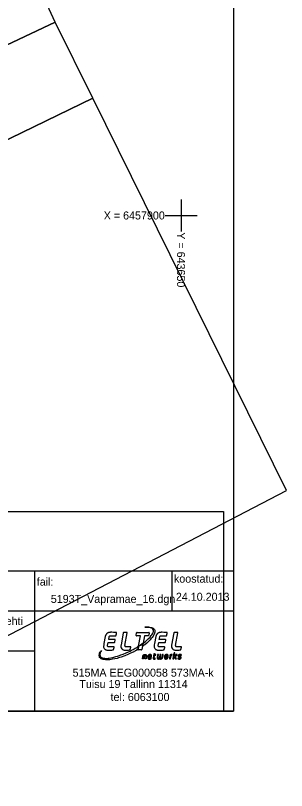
# Model space of a CAD drawing. Extents: x 643344 to 643663, y 6457684 to 6457982.
# Drawn here: x 643629.3 to 643663.2, y 6457828.2 to 6457925 of the extents above; entities that cross this region are included whole.
import ezdxf

# ---------------------------------------------------------------- set-up
doc = ezdxf.new("R2010")
doc.units = 0
for name, color, linetype in [('PIIR', 7, 'Continuous'), ('VORK', 7, 'Continuous'), ('VORMISTUS', 7, 'Continuous')]:
    doc.layers.add(name, color=color, linetype=linetype)

msp = doc.modelspace()

# ---------------------------------------------------------------- linework, layer by layer
at = {"layer": 'PIIR'}
for points in [[(643634.28, 6457924.15), (643619.88, 6457955.38), (643583.46, 6457937.22), (643597.74, 6457906.86)], [(643638.99, 6457914.63), (643586.1, 6457888.95), (643608.36, 6457837.13), (643663.16, 6457865.63)]]:
    msp.add_lwpolyline(points, close=True, dxfattribs=at)
msp.add_lwpolyline([(643459.07, 6457828.18), (643522.77, 6457857.92), (643560.38, 6457876.69), (643586.1, 6457888.95), (643638.99, 6457914.63), (643634.28, 6457924.15), (643597.74, 6457906.86), (643564.26, 6457890.23), (643534.23, 6457875.64), (643503.48, 6457861.07)], dxfattribs=at)
at = {"layer": 'VORK'}
for p, q in [((643650, 6457902), (643650, 6457898)), ((643648, 6457900), (643652, 6457900))]:
    msp.add_line(p, q, dxfattribs=at)
at = {"layer": 'VORMISTUS'}
for p, q in [((643564.349, 6457855.608), (643656.54, 6457855.608)), ((643631.699, 6457855.605), (643631.701, 6457838.114)), ((643648.835, 6457855.607), (643648.834, 6457850.603)), ((643656.54, 6457855.608), (643656.546, 6457838.108)), ((643564.349, 6457850.612), (643656.54, 6457850.603)), ((643640.972, 6457847.043), (643641.023, 6457847.357)), ((643641.24, 6457847.513), (643641.859, 6457847.513)), ((643642.778, 6457847.854), (643642.507, 6457846.314)), ((643643.228, 6457847.911), (643642.847, 6457847.911)), ((643642.998, 6457846.274), (643643.278, 6457847.853)), ((643644.389, 6457847.55), (643644.442, 6457847.853)), ((643644.921, 6457847.503), (643644.429, 6457847.503)), ((643644.511, 6457847.911), (643645.981, 6457847.911)), ((643644.694, 6457846.196), (643644.921, 6457847.503)), ((643645.421, 6457847.503), (643645.261, 6457846.583)), ((643645.906, 6457847.503), (643645.421, 6457847.503)), ((643646.021, 6457847.865), (643645.976, 6457847.563)), ((643647.287, 6457847.043), (643647.337, 6457847.357)), ((643647.555, 6457847.513), (643648.173, 6457847.513)), ((643649.099, 6457847.854), (643648.828, 6457846.314)), ((643649.55, 6457847.911), (643649.168, 6457847.911)), ((643649.32, 6457846.274), (643649.599, 6457847.853)), ((643640.834, 6457846.276), (643640.896, 6457846.648)), ((643640.896, 6457846.648), (643641.669, 6457846.648)), ((643641.727, 6457847.043), (643640.972, 6457847.043)), ((643641.728, 6457846.698), (643641.776, 6457846.984)), ((643645.261, 6457846.583), (643645.124, 6457845.788)), ((643647.149, 6457846.276), (643647.211, 6457846.648)), ((643647.211, 6457846.648), (643647.984, 6457846.648)), ((643648.042, 6457847.043), (643647.287, 6457847.043)), ((643648.043, 6457846.698), (643648.091, 6457846.984)), ((643564.352, 6457845.607), (643631.7, 6457845.607)), ((643641.59, 6457846.133), (643640.924, 6457846.133)), ((643641.591, 6457845.794), (643641.642, 6457846.053)), ((643642.507, 6457846.314), (643642.497, 6457846.237)), ((643643.678, 6457846.133), (643643.117, 6457846.133)), ((643643.646, 6457845.756), (643643.669, 6457845.798)), ((643643.669, 6457845.798), (643643.717, 6457846.086)), ((643644.622, 6457845.777), (643644.694, 6457846.196)), ((643645.054, 6457845.73), (643644.661, 6457845.73)), ((643647.905, 6457846.133), (643647.239, 6457846.133)), ((643647.906, 6457845.794), (643647.957, 6457846.053)), ((643648.828, 6457846.314), (643648.819, 6457846.237)), ((643649.999, 6457846.133), (643649.439, 6457846.133)), ((643649.967, 6457845.756), (643649.99, 6457845.798)), ((643649.99, 6457845.798), (643650.039, 6457846.086)), ((643564.354, 6457838.108), (643656.54, 6457838.108))]:
    msp.add_line(p, q, dxfattribs=at)
for points in [[(643564.046, 6457838.108), (643564.046, 6457981.608), (643656.546, 6457981.608), (643656.546, 6457838.108)], [(643655.302, 6457838.108), (643564.354, 6457838.108), (643564.354, 6457863.017), (643655.302, 6457863.017)], [(643645.261, 6457846.583), (643645.562, 6457846.809), (643645.905, 6457847.109), (643646.133, 6457847.337), (643646.291, 6457847.528), (643646.372, 6457847.64), (643646.439, 6457847.749), (643646.494, 6457847.858), (643646.525, 6457847.938), (643646.544, 6457848.007), (643646.555, 6457848.063), (643646.557, 6457848.148), (643646.547, 6457848.22), (643646.493, 6457848.329), (643646.447, 6457848.374), (643646.378, 6457848.43), (643646.284, 6457848.48), (643646.196, 6457848.514), (643646.11, 6457848.539), (643646.035, 6457848.554), (643645.966, 6457848.561), (643645.806, 6457848.576), (643645.67, 6457848.579), (643645.5, 6457848.571), (643645.673, 6457848.587), (643645.973, 6457848.587), (643646.07, 6457848.581), (643646.258, 6457848.549), (643646.339, 6457848.526), (643646.412, 6457848.5), (643646.471, 6457848.473), (643646.516, 6457848.449), (643646.597, 6457848.386), (643646.674, 6457848.296), (643646.716, 6457848.2), (643646.737, 6457848.095), (643646.737, 6457847.996), (643646.732, 6457847.947), (643646.705, 6457847.829), (643646.62, 6457847.629), (643646.53, 6457847.471), (643646.402, 6457847.286), (643646.242, 6457847.103), (643646.163, 6457847.009), (643645.958, 6457846.802), (643645.718, 6457846.592), (643645.474, 6457846.393), (643645.193, 6457846.19)], [(643640.056, 6457845.682), (643639.976, 6457845.537), (643639.945, 6457845.465), (643639.913, 6457845.376), (643639.891, 6457845.304), (643639.881, 6457845.216), (643639.88, 6457845.115), (643639.889, 6457845.037), (643639.913, 6457844.969), (643639.956, 6457844.889), (643640.014, 6457844.826), (643640.032, 6457844.813), (643640.074, 6457844.786), (643640.133, 6457844.758), (643640.202, 6457844.731), (643640.278, 6457844.713), (643640.334, 6457844.704), (643640.36, 6457844.7), (643640.451, 6457844.69), (643640.5, 6457844.686), (643640.754, 6457844.686), (643640.902, 6457844.699), (643641.05, 6457844.716), (643641.218, 6457844.744), (643641.499, 6457844.804), (643641.86, 6457844.898), (643642.084, 6457844.967), (643642.325, 6457845.048), (643642.491, 6457845.107), (643642.659, 6457845.17), (643642.791, 6457845.22), (643643.158, 6457845.378), (643643.45, 6457845.512), (643643.633, 6457845.601), (643643.782, 6457845.676), (643643.843, 6457845.705), (643643.901, 6457845.737), (643644.015, 6457845.796), (643644.164, 6457845.882), (643644.287, 6457845.95), (643644.386, 6457846.005), (643644.504, 6457846.077), (643644.612, 6457846.145), (643644.694, 6457846.196), (643644.629, 6457845.817), (643644.311, 6457845.633), (643644.014, 6457845.474), (643643.71, 6457845.324), (643643.37, 6457845.169), (643642.97, 6457845.003), (643642.542, 6457844.851), (643642.192, 6457844.743), (643642.008, 6457844.687), (643641.742, 6457844.625), (643641.446, 6457844.565), (643641.12, 6457844.52), (643640.857, 6457844.499), (643640.569, 6457844.499), (643640.368, 6457844.525), (643640.298, 6457844.538), (643640.189, 6457844.566), (643640.14, 6457844.589), (643640.04, 6457844.628), (643639.953, 6457844.688), (643639.892, 6457844.748), (643639.841, 6457844.811), (643639.803, 6457844.896), (643639.787, 6457844.993), (643639.786, 6457845.093), (643639.808, 6457845.205), (643639.844, 6457845.316), (643639.899, 6457845.437), (643639.951, 6457845.53), (643640.02, 6457845.634)], [(643645.614, 6457844.607), (643645.502, 6457844.607), (643645.562, 6457844.975), (643645.562, 6457845.015), (643645.558, 6457845.028), (643645.549, 6457845.042), (643645.544, 6457845.046), (643645.539, 6457845.051), (643645.527, 6457845.059), (643645.495, 6457845.064), (643645.444, 6457845.064), (643645.408, 6457845.061), (643645.385, 6457845.042), (643645.372, 6457845.015), (643645.368, 6457844.993), (643645.304, 6457844.63), (643645.3, 6457844.62), (643645.296, 6457844.616), (643645.287, 6457844.607), (643645.178, 6457844.607), (643645.232, 6457844.965), (643645.246, 6457845.02), (643645.26, 6457845.06), (643645.273, 6457845.079), (643645.301, 6457845.114), (643645.341, 6457845.142), (643645.368, 6457845.155), (643645.414, 6457845.164), (643645.467, 6457845.169), (643645.514, 6457845.169), (643645.554, 6457845.164), (643645.587, 6457845.156), (643645.605, 6457845.147), (643645.627, 6457845.133), (643645.645, 6457845.114), (643645.672, 6457845.083), (643645.686, 6457845.042), (643645.685, 6457844.969), (643645.631, 6457844.63), (643645.627, 6457844.62), (643645.623, 6457844.615), (643645.618, 6457844.611)], [(643645.979, 6457844.842), (643646.313, 6457844.842), (643646.317, 6457844.847), (643646.322, 6457844.856), (643646.326, 6457844.865), (643646.33, 6457844.893), (643646.334, 6457844.925), (643646.334, 6457844.993), (643646.33, 6457845.019), (643646.325, 6457845.042), (643646.321, 6457845.056), (643646.316, 6457845.065), (643646.312, 6457845.074), (643646.307, 6457845.083), (643646.298, 6457845.097), (643646.289, 6457845.106), (643646.28, 6457845.115), (643646.267, 6457845.128), (643646.253, 6457845.137), (643646.235, 6457845.147), (643646.212, 6457845.156), (643646.185, 6457845.165), (643646.089, 6457845.164), (643646.038, 6457845.156), (643646.011, 6457845.142), (643645.984, 6457845.129), (643645.97, 6457845.12), (643645.957, 6457845.11), (643645.929, 6457845.08), (643645.907, 6457845.047), (643645.893, 6457845.02), (643645.88, 6457844.988), (643645.871, 6457844.957), (643645.862, 6457844.916), (643645.858, 6457844.888), (643645.854, 6457844.857), (643645.849, 6457844.806), (643645.849, 6457844.783), (643645.853, 6457844.743), (643645.867, 6457844.702), (643645.885, 6457844.666), (643645.898, 6457844.652), (643645.911, 6457844.639), (643645.929, 6457844.629), (643645.948, 6457844.62), (643645.966, 6457844.611), (643645.998, 6457844.602), (643646.021, 6457844.598), (643646.144, 6457844.598), (643646.208, 6457844.607), (643646.235, 6457844.612), (643646.245, 6457844.615), (643646.254, 6457844.62), (643646.259, 6457844.625), (643646.263, 6457844.634), (643646.267, 6457844.648), (643646.271, 6457844.68), (643646.271, 6457844.713), (643646.165, 6457844.709), (643646.028, 6457844.709), (643646.002, 6457844.725), (643645.992, 6457844.736), (643645.98, 6457844.757), (643645.976, 6457844.772), (643645.973, 6457844.792), (643645.973, 6457844.811)], [(643646.206, 6457844.93), (643645.996, 6457844.93), (643645.996, 6457844.945), (643646.01, 6457844.982), (643646.032, 6457845.022), (643646.051, 6457845.036), (643646.069, 6457845.05), (643646.096, 6457845.054), (643646.159, 6457845.055), (643646.169, 6457845.049), (643646.183, 6457845.04), (643646.192, 6457845.031), (643646.196, 6457845.022), (643646.205, 6457845.004), (643646.21, 6457844.981), (643646.21, 6457844.936)], [(643646.771, 6457844.698), (643646.65, 6457844.698), (643646.639, 6457844.71), (643646.634, 6457844.724), (643646.694, 6457845.069), (643646.846, 6457845.069), (643646.852, 6457845.073), (643646.857, 6457845.078), (643646.86, 6457845.091), (643646.865, 6457845.118), (643646.865, 6457845.15), (643646.861, 6457845.155), (643646.852, 6457845.16), (643646.715, 6457845.16), (643646.728, 6457845.237), (643646.729, 6457845.269), (643646.725, 6457845.273), (643646.717, 6457845.275), (643646.709, 6457845.274), (643646.69, 6457845.27), (643646.618, 6457845.254), (643646.605, 6457845.247), (643646.597, 6457845.241), (643646.512, 6457844.718), (643646.512, 6457844.68), (643646.515, 6457844.658), (643646.524, 6457844.647), (643646.537, 6457844.629), (643646.549, 6457844.62), (643646.57, 6457844.612), (643646.591, 6457844.603), (643646.616, 6457844.598), (643646.698, 6457844.598), (643646.752, 6457844.602), (643646.762, 6457844.607), (643646.77, 6457844.612), (643646.774, 6457844.616), (643646.779, 6457844.626), (643646.788, 6457844.665), (643646.788, 6457844.685), (643646.784, 6457844.69), (643646.778, 6457844.694)], [(643647.284, 6457844.713), (643647.194, 6457844.713), (643647.156, 6457844.722), (643647.138, 6457844.745), (643647.129, 6457844.791), (643647.132, 6457844.86), (643647.183, 6457845.142), (643647.178, 6457845.151), (643647.173, 6457845.156), (643647.165, 6457845.16), (643647.082, 6457845.16), (643647.069, 6457845.156), (643647.062, 6457845.147), (643647.059, 6457845.142), (643647.045, 6457845.041), (643647.008, 6457844.824), (643647.004, 6457844.776), (643647.008, 6457844.736), (643647.016, 6457844.711), (643647.025, 6457844.692), (643647.035, 6457844.673), (643647.053, 6457844.651), (643647.067, 6457844.637), (643647.085, 6457844.628), (643647.117, 6457844.61), (643647.144, 6457844.605), (643647.167, 6457844.601), (643647.225, 6457844.601), (643647.262, 6457844.604), (643647.307, 6457844.614), (643647.321, 6457844.619), (643647.348, 6457844.619), (643647.361, 6457844.615), (643647.38, 6457844.61), (643647.43, 6457844.601), (643647.497, 6457844.601), (643647.529, 6457844.605), (643647.561, 6457844.609), (643647.592, 6457844.623), (643647.611, 6457844.633), (643647.638, 6457844.65), (643647.651, 6457844.664), (643647.665, 6457844.678), (643647.674, 6457844.696), (643647.688, 6457844.723), (643647.697, 6457844.746), (643647.701, 6457844.759), (643647.71, 6457844.786), (643647.715, 6457844.8), (643647.724, 6457844.827), (643647.733, 6457844.859), (643647.737, 6457844.881), (643647.742, 6457844.909), (643647.75, 6457844.963), (643647.765, 6457845.039), (643647.78, 6457845.119), (643647.78, 6457845.146), (643647.775, 6457845.153), (643647.764, 6457845.16), (643647.68, 6457845.16), (643647.661, 6457845.144), (643647.657, 6457845.116), (643647.652, 6457845.089), (643647.612, 6457844.86), (643647.607, 6457844.843), (643647.598, 6457844.813), (643647.584, 6457844.777), (643647.57, 6457844.749), (643647.556, 6457844.736), (643647.529, 6457844.722), (643647.506, 6457844.713), (643647.415, 6457844.713), (643647.418, 6457844.741), (643647.442, 6457844.9), (643647.48, 6457845.118), (643647.482, 6457845.151), (643647.467, 6457845.159), (643647.377, 6457845.159), (643647.362, 6457845.148), (643647.358, 6457845.141), (643647.353, 6457845.116), (643647.348, 6457845.088)], [(643648.139, 6457844.599), (643648.216, 6457844.611), (643648.254, 6457844.625), (643648.272, 6457844.634), (643648.289, 6457844.648), (643648.326, 6457844.684), (643648.357, 6457844.73), (643648.38, 6457844.788), (643648.398, 6457844.847), (643648.411, 6457844.933), (643648.412, 6457844.993), (643648.407, 6457845.02), (643648.399, 6457845.056), (643648.385, 6457845.083), (643648.367, 6457845.106), (643648.35, 6457845.125), (643648.331, 6457845.139), (643648.303, 6457845.152), (643648.276, 6457845.161), (643648.262, 6457845.164), (643648.196, 6457845.165), (643648.168, 6457845.161), (643648.139, 6457845.154), (643648.102, 6457845.147), (643648.071, 6457845.133), (643648.034, 6457845.11), (643648.016, 6457845.092), (643647.994, 6457845.065), (643647.971, 6457845.032), (643647.954, 6457844.981), (643647.923, 6457844.834), (643647.921, 6457844.788), (643647.931, 6457844.734), (643647.936, 6457844.71), (643647.948, 6457844.682), (643647.965, 6457844.66), (643647.98, 6457844.645), (643647.992, 6457844.632), (643648.01, 6457844.621), (643648.032, 6457844.612), (643648.056, 6457844.604), (643648.072, 6457844.599)], [(643648.116, 6457844.708), (643648.157, 6457844.708), (643648.182, 6457844.712), (643648.201, 6457844.722), (643648.214, 6457844.731), (643648.228, 6457844.745), (643648.242, 6457844.768), (643648.255, 6457844.799), (643648.264, 6457844.832), (643648.268, 6457844.845), (643648.273, 6457844.872), (643648.277, 6457844.899), (643648.282, 6457844.931), (643648.282, 6457844.995), (643648.277, 6457845.008), (643648.273, 6457845.017), (643648.268, 6457845.026), (643648.259, 6457845.035), (643648.232, 6457845.049), (643648.214, 6457845.053), (643648.173, 6457845.053), (643648.15, 6457845.049), (643648.114, 6457845.026), (643648.096, 6457844.999), (643648.082, 6457844.972), (643648.069, 6457844.936), (643648.064, 6457844.922), (643648.055, 6457844.873), (643648.046, 6457844.809), (643648.046, 6457844.791), (643648.051, 6457844.759), (643648.064, 6457844.736), (643648.078, 6457844.723), (643648.096, 6457844.714)], [(643648.673, 6457844.642), (643648.75, 6457845.053), (643648.796, 6457845.057), (643648.861, 6457845.059), (643648.871, 6457845.063), (643648.875, 6457845.068), (643648.88, 6457845.09), (643648.888, 6457845.14), (643648.889, 6457845.16), (643648.885, 6457845.166), (643648.878, 6457845.168), (643648.87, 6457845.169), (643648.756, 6457845.159), (643648.714, 6457845.15), (643648.672, 6457845.14), (643648.658, 6457845.134), (643648.643, 6457845.128), (643648.633, 6457845.123), (643648.619, 6457845.075), (643648.544, 6457844.639), (643648.543, 6457844.621), (643648.546, 6457844.614), (643648.555, 6457844.608), (643648.657, 6457844.607), (643648.663, 6457844.614), (643648.668, 6457844.623)], [(643648.991, 6457844.607), (643649.101, 6457844.607), (643649.107, 6457844.613), (643649.112, 6457844.618), (643649.115, 6457844.622), (643649.118, 6457844.629), (643649.158, 6457844.858), (643649.289, 6457844.616), (643649.293, 6457844.61), (643649.299, 6457844.606), (643649.428, 6457844.606), (643649.433, 6457844.61), (643649.433, 6457844.63), (643649.278, 6457844.899), (643649.512, 6457845.136), (643649.517, 6457845.146), (643649.517, 6457845.151), (643649.513, 6457845.156), (643649.505, 6457845.16), (643649.395, 6457845.16), (643649.349, 6457845.122), (643649.179, 6457844.944), (643649.175, 6457844.944), (643649.24, 6457845.314), (643649.241, 6457845.346), (643649.237, 6457845.351), (643649.224, 6457845.354), (643649.136, 6457845.355), (643649.124, 6457845.349), (643649.114, 6457845.336), (643648.992, 6457844.646), (643648.988, 6457844.625)], [(643649.597, 6457844.621), (643649.659, 6457844.607), (643649.707, 6457844.598), (643649.828, 6457844.598), (643649.851, 6457844.602), (643649.869, 6457844.607), (643649.883, 6457844.611), (643649.892, 6457844.616), (643649.919, 6457844.629), (643649.946, 6457844.642), (643649.96, 6457844.656), (643649.978, 6457844.676), (643649.992, 6457844.699), (643649.996, 6457844.716), (643650.001, 6457844.743), (643650.001, 6457844.791), (643649.992, 6457844.831), (643649.964, 6457844.867), (643649.919, 6457844.908), (643649.814, 6457844.974), (643649.796, 6457844.991), (643649.784, 6457845.012), (643649.788, 6457845.03), (643649.798, 6457845.043), (643649.821, 6457845.057), (643649.862, 6457845.06), (643649.968, 6457845.05), (643650.025, 6457845.051), (643650.036, 6457845.06), (643650.05, 6457845.11), (643650.049, 6457845.138), (643650.036, 6457845.146), (643649.904, 6457845.164), (643649.825, 6457845.164), (643649.789, 6457845.16), (643649.753, 6457845.152), (643649.721, 6457845.137), (643649.694, 6457845.114), (643649.671, 6457845.088), (643649.657, 6457845.052), (643649.653, 6457845.015), (643649.653, 6457845), (643649.658, 6457844.968), (643649.671, 6457844.937), (643649.692, 6457844.909), (643649.716, 6457844.887), (643649.799, 6457844.831), (643649.842, 6457844.8), (643649.856, 6457844.787), (643649.869, 6457844.767), (643649.87, 6457844.738), (643649.858, 6457844.72), (643649.834, 6457844.705), (643649.706, 6457844.704), (643649.619, 6457844.708), (643649.609, 6457844.704), (643649.605, 6457844.7), (643649.599, 6457844.673), (643649.594, 6457844.644), (643649.595, 6457844.63), (643649.596, 6457844.625)]]:
    msp.add_lwpolyline(points, close=True, dxfattribs=at)
for points in [[(643640.551, 6457847.467), (643640.533, 6457847.411), (643640.376, 6457846.551), (643640.351, 6457846.377), (643640.33, 6457846.183), (643640.335, 6457846.087), (643640.363, 6457845.991), (643640.397, 6457845.929), (643640.443, 6457845.869), (643640.48, 6457845.839), (643640.514, 6457845.81), (643640.575, 6457845.779), (643640.611, 6457845.762), (643640.666, 6457845.743), (643640.725, 6457845.725), (643640.784, 6457845.716), (643640.838, 6457845.708), (643641.215, 6457845.707), (643641.374, 6457845.72), (643641.496, 6457845.734), (643641.538, 6457845.743), (643641.56, 6457845.752), (643641.569, 6457845.757), (643641.583, 6457845.769), (643641.587, 6457845.779), (643641.591, 6457845.794)], [(643641.859, 6457847.513), (643641.868, 6457847.517), (643641.878, 6457847.525), (643641.886, 6457847.535), (643641.895, 6457847.548), (643641.904, 6457847.562), (643641.909, 6457847.572), (643641.913, 6457847.594), (643641.917, 6457847.622), (643641.922, 6457847.644), (643641.927, 6457847.672), (643641.931, 6457847.694), (643641.935, 6457847.721), (643641.94, 6457847.748), (643641.945, 6457847.771), (643641.949, 6457847.798), (643641.954, 6457847.821), (643641.954, 6457847.874), (643641.945, 6457847.884), (643641.936, 6457847.893), (643641.927, 6457847.898), (643641.904, 6457847.902), (643641.868, 6457847.907), (643641.827, 6457847.912), (643641.786, 6457847.916), (643641.745, 6457847.92), (643641.704, 6457847.924), (643641.628, 6457847.929), (643641.55, 6457847.934), (643641.342, 6457847.939), (643641.199, 6457847.938), (643641.168, 6457847.934), (643641.132, 6457847.93), (643641.096, 6457847.926), (643641.059, 6457847.92), (643641.042, 6457847.916), (643641.019, 6457847.912), (643640.956, 6457847.897), (643640.924, 6457847.889), (643640.914, 6457847.884), (643640.897, 6457847.876), (643640.865, 6457847.861), (643640.828, 6457847.843), (643640.806, 6457847.83), (643640.793, 6457847.821), (643640.779, 6457847.811), (643640.756, 6457847.794), (643640.738, 6457847.78), (643640.729, 6457847.771), (643640.71, 6457847.753), (643640.688, 6457847.726), (643640.67, 6457847.704), (643640.652, 6457847.681), (643640.638, 6457847.658), (643640.62, 6457847.631), (643640.606, 6457847.603), (643640.598, 6457847.585), (643640.588, 6457847.567), (643640.579, 6457847.544), (643640.57, 6457847.522), (643640.561, 6457847.499), (643640.555, 6457847.479), (643640.551, 6457847.467)], [(643641.023, 6457847.357), (643641.029, 6457847.377), (643641.038, 6457847.4), (643641.045, 6457847.418), (643641.065, 6457847.445), (643641.075, 6457847.458), (643641.097, 6457847.481), (643641.115, 6457847.49), (643641.138, 6457847.499), (643641.156, 6457847.504), (643641.24, 6457847.513)], [(643646.866, 6457847.467), (643646.848, 6457847.411), (643646.691, 6457846.551), (643646.666, 6457846.377), (643646.645, 6457846.183), (643646.65, 6457846.087), (643646.678, 6457845.991), (643646.712, 6457845.929), (643646.758, 6457845.869), (643646.795, 6457845.839), (643646.829, 6457845.81), (643646.889, 6457845.779), (643646.926, 6457845.762), (643646.981, 6457845.743), (643647.04, 6457845.725), (643647.099, 6457845.716), (643647.153, 6457845.708), (643647.53, 6457845.707), (643647.689, 6457845.72), (643647.811, 6457845.734), (643647.853, 6457845.743), (643647.875, 6457845.752), (643647.884, 6457845.757), (643647.898, 6457845.769), (643647.902, 6457845.779), (643647.906, 6457845.794)], [(643648.173, 6457847.513), (643648.183, 6457847.517), (643648.192, 6457847.525), (643648.201, 6457847.535), (643648.21, 6457847.548), (643648.219, 6457847.562), (643648.224, 6457847.572), (643648.228, 6457847.594), (643648.232, 6457847.622), (643648.237, 6457847.644), (643648.241, 6457847.672), (643648.246, 6457847.694), (643648.25, 6457847.721), (643648.255, 6457847.748), (643648.259, 6457847.771), (643648.264, 6457847.798), (643648.268, 6457847.821), (643648.269, 6457847.874), (643648.26, 6457847.884), (643648.251, 6457847.893), (643648.242, 6457847.898), (643648.219, 6457847.902), (643648.183, 6457847.907), (643648.142, 6457847.912), (643648.1, 6457847.916), (643648.06, 6457847.92), (643648.019, 6457847.924), (643647.942, 6457847.929), (643647.865, 6457847.934), (643647.657, 6457847.939), (643647.514, 6457847.938), (643647.483, 6457847.934), (643647.447, 6457847.93), (643647.41, 6457847.926), (643647.374, 6457847.92), (643647.356, 6457847.916), (643647.334, 6457847.912), (643647.271, 6457847.897), (643647.239, 6457847.889), (643647.229, 6457847.884), (643647.211, 6457847.876), (643647.18, 6457847.861), (643647.143, 6457847.843), (643647.121, 6457847.83), (643647.107, 6457847.821), (643647.094, 6457847.811), (643647.071, 6457847.794), (643647.053, 6457847.78), (643647.044, 6457847.771), (643647.025, 6457847.753), (643647.003, 6457847.726), (643646.985, 6457847.704), (643646.967, 6457847.681), (643646.953, 6457847.658), (643646.935, 6457847.631), (643646.921, 6457847.603), (643646.913, 6457847.585), (643646.903, 6457847.567), (643646.894, 6457847.544), (643646.885, 6457847.522), (643646.876, 6457847.499), (643646.87, 6457847.479), (643646.866, 6457847.467)], [(643647.337, 6457847.357), (643647.344, 6457847.377), (643647.353, 6457847.4), (643647.36, 6457847.418), (643647.38, 6457847.445), (643647.39, 6457847.458), (643647.412, 6457847.481), (643647.43, 6457847.49), (643647.453, 6457847.499), (643647.471, 6457847.504), (643647.555, 6457847.513)], [(643644.694, 6457846.196), (643644.941, 6457846.352), (643645.261, 6457846.583)], [(643645.261, 6457846.583), (643644.941, 6457846.352), (643644.694, 6457846.196)], [(643640.924, 6457846.133), (643640.883, 6457846.155), (643640.861, 6457846.169), (643640.843, 6457846.192), (643640.838, 6457846.22), (643640.834, 6457846.246), (643640.834, 6457846.276)], [(643641.642, 6457846.053), (643641.642, 6457846.097), (643641.637, 6457846.111), (643641.632, 6457846.115), (643641.618, 6457846.124), (643641.606, 6457846.129), (643641.59, 6457846.133)], [(643642.689, 6457845.797), (643642.775, 6457845.757), (643642.838, 6457845.738), (643642.91, 6457845.721), (643642.937, 6457845.715), (643642.992, 6457845.707), (643643.242, 6457845.707), (643643.374, 6457845.711), (643643.451, 6457845.719), (643643.564, 6457845.734), (643643.615, 6457845.743), (643643.628, 6457845.748), (643643.637, 6457845.751), (643643.646, 6457845.756)], [(643647.239, 6457846.133), (643647.198, 6457846.155), (643647.176, 6457846.169), (643647.158, 6457846.192), (643647.152, 6457846.22), (643647.149, 6457846.246), (643647.149, 6457846.276)], [(643647.957, 6457846.053), (643647.957, 6457846.097), (643647.952, 6457846.111), (643647.947, 6457846.115), (643647.933, 6457846.124), (643647.92, 6457846.129), (643647.905, 6457846.133)], [(643649.01, 6457845.797), (643649.097, 6457845.757), (643649.16, 6457845.738), (643649.232, 6457845.721), (643649.259, 6457845.715), (643649.314, 6457845.707), (643649.564, 6457845.707), (643649.696, 6457845.711), (643649.773, 6457845.719), (643649.886, 6457845.734), (643649.936, 6457845.743), (643649.95, 6457845.748), (643649.959, 6457845.751), (643649.967, 6457845.756)], [(643564.354, 6457838.108), (643656.54, 6457838.108)]]:
    msp.add_lwpolyline(points, dxfattribs=at)
for centre, major_axis, start_param, end_param in [((643642.847, 6457847.841), (-0.0701, 0), 4.712389, 6.109419), ((643643.228, 6457847.861), (0.0501, 0), 6.108513, 7.853982), ((643644.429, 6457847.543), (-0.0401, 0), 6.110796, 7.853982), ((643644.511, 6457847.841), (-0.0701, 0), 4.712389, 6.110796), ((643645.906, 6457847.573), (0.0701, 0), 4.712389, 6.134349), ((643645.981, 6457847.871), (-0.0401, 0), 2.992757, 4.712389), ((643649.168, 6457847.841), (-0.0701, 0), 4.712389, 6.109419), ((643649.55, 6457847.861), (0.0501, 0), 6.108513, 7.853982), ((643641.669, 6457846.708), (0.0601, 0), 4.712389, 6.118037), ((643641.727, 6457846.993), (0.0501, 0), 6.118037, 7.853982), ((643647.984, 6457846.708), (0.0601, 0), 4.712389, 6.118037), ((643648.042, 6457846.993), (0.0501, 0), 6.118037, 7.853982), ((643642.934, 6457846.165), (0.443, 0), 2.977758, 4.124699), ((643643.117, 6457846.253), (-0.12, 0), 6.108513, 7.853982), ((643643.678, 6457846.093), (0.0401, 0), 6.116836, 7.853982), ((643644.661, 6457845.77), (-0.0401, 0), 6.112072, 7.853982), ((643645.054, 6457845.8), (0.0701, 0), 4.712389, 6.112072), ((643649.256, 6457846.165), (0.443, 0), 2.977758, 4.124699), ((643649.439, 6457846.253), (-0.12, 0), 6.108513, 7.853982), ((643649.999, 6457846.093), (0.0401, 0), 6.116836, 7.853982)]:
    msp.add_ellipse(centre, major_axis=major_axis, ratio=0.997983, start_param=start_param, end_param=end_param, dxfattribs=at)

# ---------------------------------------------------------------- texts
at = {"layer": 'VORK'}
msp.add_text('X = 6457900', height=1, dxfattribs=at).set_placement((643640.351, 6457899.5))
msp.add_text('Y = 643650 ', height=1, rotation=270, dxfattribs=at).set_placement((643649.5, 6457897.9))
at = {"layer": 'VORMISTUS'}
for s, height, p in [('koostatud:', 0.9997, (643649.115, 6457854.138)), ('fail:', 0.9997, (643631.995, 6457853.758)), ('5193T_Vapramae_16.dgn', 0.99972, (643633.745, 6457851.608)), ('24.10.2013', 0.9997, (643649.355, 6457851.878)), ('Lehti', 0.9997, (643627.365, 6457848.848)), ('515MA EEG000058 573MA-k', 0.99966, (643636.466, 6457842.398)), ('Tuisu 19 Tallinn 11314', 0.99966, (643637.307, 6457840.978)), ('tel: 6063100', 0.99966, (643641.205, 6457839.358))]:
    msp.add_text(s, height=height, rotation=359.99742, dxfattribs=at).set_placement(p)

doc.saveas('drawing.dxf')
